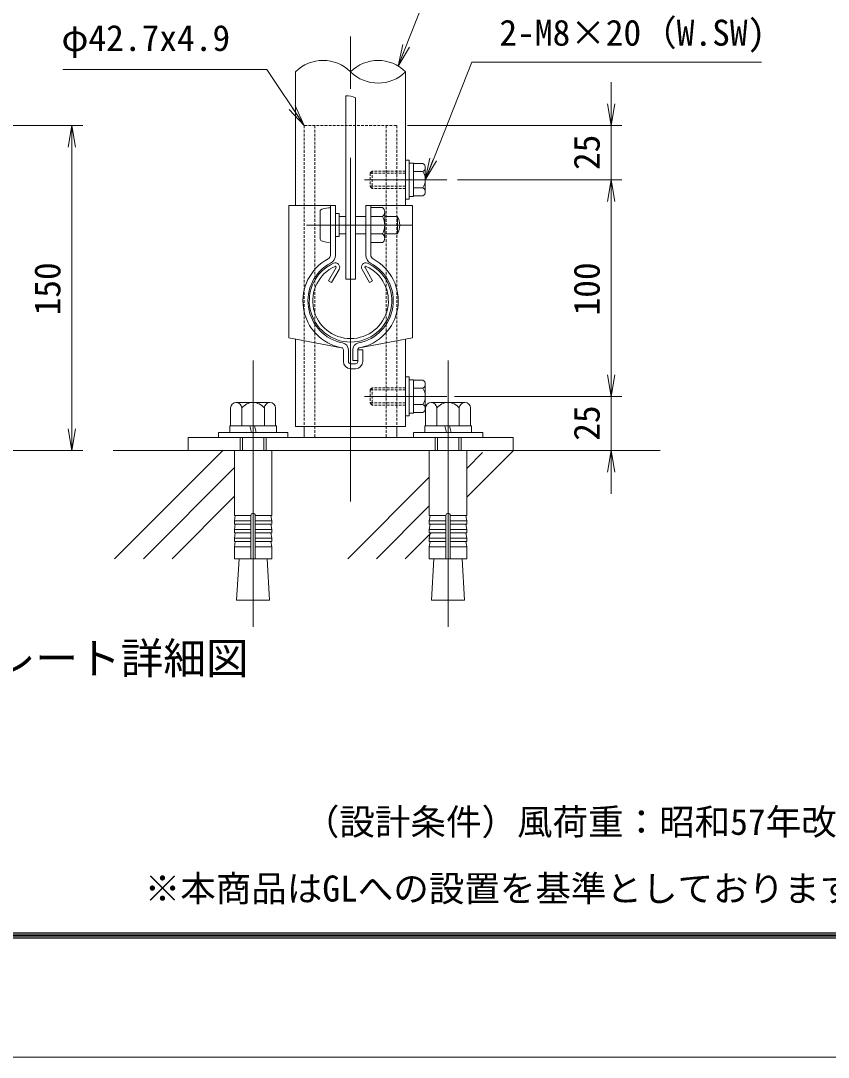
# Model space of a CAD drawing. Units: millimetres, scale not verified, with parts at other scales. Extents: x -4200 to 4200, y -2970 to 2970.
# Drawn here: x -855 to 636, y -2970 to -1055 of the extents above; entities that cross this region are included whole.
import ezdxf
from ezdxf.enums import TextEntityAlignment as Align

# ---------------------------------------------------------------- set-up
doc = ezdxf.new("R2010")
doc.units = ezdxf.units.MM
doc.header["$LTSCALE"] = 20
doc.linetypes.add('USER1', pattern=[50.8, 31.75, -6.35, 6.35, -6.35])
doc.linetypes.add('USER2', pattern=[0.375, 0.25, -0.125])
for name, color, linetype, lineweight in [('0-0_D-BMK', 2, 'USER1', 13), ('0-1_D-STR1', 1, 'Continuous', 18), ('0-2_D-STR-DIM', 7, 'Continuous', 9), ('0-3_0', 3, 'Continuous', 18), ('0-5_D-STR3', 3, 'Continuous', 13), ('0-6_D-STR-TXT', 7, 'Continuous', 9), ('0-8_D-TTL', 7, 'Continuous', 9), ('0-B_D-BGD', 7, 'Continuous', 9), ('0-D_D-DCR-HCH', 7, 'Continuous', 9)]:
    doc.layers.add(name, color=color, linetype=linetype, lineweight=lineweight)
doc.layers.add('0-4_D-TTL-TXT', color=7, linetype='Continuous')
doc.styles.add('ＭＳ ゴシック', font='')
doc.styles.get('ＭＳ ゴシック').set_extended_font_data('MS Gothic')

# ---------------------------------------------------------------- blocks, each defined once
blk = doc.blocks.new('_Open')
at = {"layer": '0-3_0', "color": 7, "lineweight": 9}
blk.add_line((-20, 3.33), (0, 0), dxfattribs=at)
blk.add_lwpolyline([(-20, -3.33), (0, 0), (-20, 0)], dxfattribs=at)

msp = doc.modelspace()

# ---------------------------------------------------------------- linework, layer by layer
at = {"layer": '0-0_D-BMK'}
for p, q in [((-246.23, -1943.29), (-246.23, -1084.21)), ((-68.75, -1349.04), (-220.52, -1349.04)), ((-327.55, -1432.84), (-132.03, -1432.84)), ((-426.23, -1682.64), (-426.23, -2174.66)), ((-66.23, -1682.64), (-66.23, -2174.66)), ((-68.75, -1749.18), (-220.52, -1749.18))]:
    msp.add_line(p, q, dxfattribs=at)
at = {"layer": '0-1_D-STR1'}
for p, q in [((-347.83, -1149.68), (-347.83, -1396.84)), ((-144.63, -1396.84), (-144.63, -1149.68)), ((-272.93, -1511.32), (-286.96, -1535.63)), ((-219.54, -1511.32), (-205.5, -1535.63)), ((-267.37, -1514.53), (-281.41, -1538.84)), ((-225.1, -1514.53), (-211.06, -1538.84)), ((-286.96, -1535.63), (-281.41, -1538.84)), ((-205.5, -1535.63), (-211.06, -1538.84)), ((-347.83, -1643.52), (-347.83, -1805.04)), ((-144.63, -1805.04), (-144.63, -1643.52)), ((-347.83, -1805.04), (-144.63, -1805.04))]:
    msp.add_line(p, q, dxfattribs=at)
for centre, radius, start, end in [((-246.23, -1572.64), 76.2, 114.32478, 65.67522), ((-246.23, -1572.64), 69.78, 114.32478, 65.67522), ((-274.32, -1510.52), 8.02, 330, 114.32478), ((-274.32, -1510.52), 1.6, 330, 114.32478), ((-218.15, -1510.52), 8.02, 65.67522, 210), ((-218.15, -1510.52), 1.6, 65.67522, 210)]:
    msp.add_arc(centre, radius, start, end, dxfattribs=at)
at = {"layer": '0-2_D-STR-DIM'}
for p, q in [((234.92, -1209.04), (234.92, -1169.04)), ((-1485.75, -1249.04), (-740.87, -1249.04)), ((-140.83, -1249.04), (254.92, -1249.04)), ((234.92, -1249.04), (234.92, -1349.04)), ((-760.87, -1289.04), (-760.87, -1809.04)), ((-48.75, -1349.04), (254.92, -1349.04)), ((-48.75, -1349.04), (254.92, -1349.04)), ((234.92, -1389.04), (234.92, -1709.18)), ((234.92, -1389.04), (234.92, -1429.04)), ((234.92, -1709.18), (234.92, -1669.18)), ((-54.22, -1749.18), (254.92, -1749.18)), ((-48.75, -1749.18), (254.92, -1749.18)), ((234.92, -1849.04), (234.92, -1749.18)), ((-1271.15, -1849.04), (-740.87, -1849.04)), ((73.77, -1849.04), (254.92, -1849.04)), ((234.92, -1889.04), (234.92, -1929.04))]:
    msp.add_line(p, q, dxfattribs=at)
for centre, radius, start, end in [((-297.03, -1200.8), 72.07, 45.18146, 134.81854), ((-195.43, -1200.8), 72.07, 45.18146, 134.81854), ((-195.43, -1098.56), 72.07, 225.18146, 314.81854), ((-252.15, -1224.82), 30.72, 60.95271, 95.76063)]:
    msp.add_arc(centre, radius, start, end, dxfattribs=at)
at = {"layer": '0-5_D-STR3'}
for p, q in [((-255.23, -1532.84), (-255.23, -1194.25)), ((-237.23, -1532.84), (-237.23, -1197.96)), ((-144.63, -1313.04), (-138.23, -1313.04)), ((-138.23, -1313.04), (-138.23, -1385.04)), ((-112.55, -1319.04), (-130.23, -1319.04)), ((-130.23, -1319.04), (-130.23, -1379.04)), ((-112.55, -1334.01), (-130.23, -1334.01)), ((-108.23, -1326.53), (-108.23, -1371.56)), ((-112.55, -1364.08), (-130.23, -1364.08)), ((-360.43, -1396.84), (-360.43, -1641.19)), ((-360.43, -1396.84), (-274.23, -1396.84)), ((-283.43, -1396.84), (-283.43, -1488.15)), ((-274.23, -1396.84), (-274.23, -1488.15)), ((-218.23, -1396.84), (-218.23, -1488.15)), ((-218.23, -1396.84), (-132.03, -1396.84)), ((-209.03, -1396.84), (-209.03, -1488.15)), ((-132.03, -1396.84), (-132.03, -1641.19)), ((-112.55, -1379.04), (-130.23, -1379.04)), ((-302.63, -1406.84), (-302.63, -1458.84)), ((-267.43, -1411.57), (-274.23, -1411.57)), ((-267.43, -1411.57), (-267.43, -1454.12)), ((-267.43, -1416.84), (-255.23, -1416.84)), ((-237.23, -1416.84), (-218.23, -1416.84)), ((-187.03, -1400.44), (-209.03, -1400.44)), ((-187.03, -1416.64), (-209.03, -1416.64)), ((-183.03, -1409.18), (-183.03, -1457)), ((-183.03, -1416.84), (-159.43, -1416.84)), ((-159.43, -1416.84), (-159.43, -1448.84)), ((-267.43, -1454.12), (-274.23, -1454.12)), ((-267.43, -1448.84), (-255.23, -1448.84)), ((-237.23, -1448.84), (-218.23, -1448.84)), ((-187.03, -1449.04), (-209.03, -1449.04)), ((-183.03, -1448.84), (-159.43, -1448.84)), ((-187.03, -1465.24), (-209.03, -1465.24)), ((-255.23, -1532.84), (-237.23, -1532.84)), ((-360.43, -1641.19), (-262.68, -1659.29)), ((-132.03, -1641.19), (-229.78, -1659.29)), ((-259.43, -1663.22), (-259.43, -1684.84)), ((-250.23, -1663.22), (-250.23, -1684.84)), ((-242.23, -1663.22), (-242.23, -1682.84)), ((-233.03, -1663.22), (-233.03, -1684.84)), ((-233.03, -1663.22), (-223.83, -1663.22)), ((-223.83, -1663.22), (-223.83, -1684.84)), ((-242.23, -1682.84), (-233.03, -1682.84)), ((-246.23, -1688.84), (-237.03, -1688.84)), ((-246.23, -1698.04), (-237.03, -1698.04)), ((-144.63, -1713.18), (-138.23, -1713.18)), ((-138.23, -1713.18), (-138.23, -1785.18)), ((-112.55, -1719.18), (-130.23, -1719.18)), ((-130.23, -1719.18), (-130.23, -1779.18)), ((-112.55, -1734.15), (-130.23, -1734.15)), ((-108.23, -1726.67), (-108.23, -1771.7)), ((-112.55, -1764.22), (-130.23, -1764.22)), ((-112.55, -1779.18), (-130.23, -1779.18)), ((-331.63, -1805.04), (-331.63, -1825.04)), ((-160.83, -1805.04), (-160.83, -1825.04)), ((-460.83, -1849.04), (-391.63, -1849.04)), ((-100.83, -1849.04), (-31.63, -1849.04))]:
    msp.add_line(p, q, dxfattribs=at)
at = {"layer": '0-5_D-STR3', "linetype": 'USER2'}
for p, q in [((-331.63, -1249.04), (-331.63, -1805.04)), ((-331.63, -1249.04), (-160.83, -1249.04)), ((-312.03, -1249.04), (-312.03, -1825.04)), ((-180.43, -1249.04), (-180.43, -1825.04)), ((-160.83, -1249.04), (-160.83, -1805.04)), ((-206.23, -1333.04), (-210.23, -1337.04)), ((-144.63, -1337.04), (-210.23, -1337.04)), ((-210.23, -1337.04), (-210.23, -1361.04)), ((-144.63, -1333.04), (-206.23, -1333.04)), ((-144.63, -1361.04), (-210.23, -1361.04)), ((-144.63, -1365.04), (-206.23, -1365.04)), ((-206.23, -1733.18), (-210.23, -1737.18)), ((-144.63, -1737.18), (-210.23, -1737.18)), ((-210.23, -1737.18), (-210.23, -1761.18)), ((-144.63, -1733.18), (-206.23, -1733.18)), ((-144.63, -1761.18), (-210.23, -1761.18)), ((-144.63, -1765.18), (-206.23, -1765.18))]:
    msp.add_line(p, q, dxfattribs=at)
at = {"layer": '0-5_D-STR3', "lineweight": 18}
for p, q in [((-395.06, -1760.64), (-457.41, -1760.64)), ((-450.23, -1760.64), (-402.23, -1760.64)), ((-35.06, -1760.64), (-97.41, -1760.64)), ((-90.23, -1760.64), (-42.23, -1760.64)), ((-467.8, -1770.64), (-467.8, -1803.84)), ((-447.02, -1803.84), (-447.02, -1770.64)), ((-405.45, -1803.84), (-405.45, -1770.64)), ((-384.66, -1803.84), (-384.66, -1770.64)), ((-107.8, -1770.64), (-107.8, -1803.84)), ((-87.02, -1803.84), (-87.02, -1770.64)), ((-45.45, -1803.84), (-45.45, -1770.64)), ((-24.66, -1803.84), (-24.66, -1770.64)), ((-490.23, -1815.84), (-490.23, -1825.04)), ((-362.23, -1815.84), (-490.23, -1815.84)), ((-383.23, -1803.84), (-469.23, -1803.84)), ((-469.23, -1803.84), (-469.23, -1815.84)), ((-469.23, -1815.84), (-383.23, -1815.84)), ((-467.8, -1803.84), (-384.66, -1803.84)), ((-432.23, -1803.84), (-429.02, -1815.84)), ((-420.23, -1815.84), (-423.45, -1803.84)), ((-383.23, -1815.84), (-383.23, -1803.84)), ((-362.23, -1825.04), (-362.23, -1815.84)), ((-130.23, -1815.84), (-130.23, -1825.04)), ((-2.23, -1815.84), (-130.23, -1815.84)), ((-23.23, -1803.84), (-109.23, -1803.84)), ((-109.23, -1803.84), (-109.23, -1815.84)), ((-109.23, -1815.84), (-23.23, -1815.84)), ((-107.8, -1803.84), (-24.66, -1803.84)), ((-72.23, -1803.84), (-69.02, -1815.84)), ((-60.23, -1815.84), (-63.45, -1803.84)), ((-23.23, -1815.84), (-23.23, -1803.84)), ((-2.23, -1825.04), (-2.23, -1815.84)), ((-490.23, -1825.04), (-362.23, -1825.04)), ((-450.22, -1825.04), (-450.22, -1849.04)), ((-445.9, -1849.04), (-445.9, -1825.04)), ((-406.54, -1849.04), (-406.54, -1825.04)), ((-402.22, -1849.04), (-402.22, -1825.04)), ((-130.23, -1825.04), (-2.23, -1825.04)), ((-90.22, -1825.04), (-90.22, -1849.04)), ((-85.9, -1849.04), (-85.9, -1825.04)), ((-46.54, -1849.04), (-46.54, -1825.04)), ((-42.22, -1849.04), (-42.22, -1825.04)), ((-460.83, -1849.04), (-460.83, -1969.19)), ((-391.63, -1849.04), (-391.63, -1969.19)), ((-100.83, -1849.04), (-100.83, -1969.19)), ((-31.63, -1849.04), (-31.63, -1969.19)), ((-430.23, -1969.19), (-460.83, -1969.19)), ((-460.83, -1979.19), (-459.1, -1969.35)), ((-430.23, -1969.19), (-430.23, -2049.04)), ((-422.23, -1969.19), (-391.63, -1969.19)), ((-422.23, -1969.19), (-422.23, -2049.04)), ((-391.63, -1979.19), (-393.37, -1969.35)), ((-70.23, -1969.19), (-100.83, -1969.19)), ((-100.83, -1979.19), (-99.1, -1969.35)), ((-70.23, -1969.19), (-70.23, -2049.04)), ((-62.23, -1969.19), (-31.63, -1969.19)), ((-62.23, -1969.19), (-62.23, -2049.04)), ((-31.63, -1979.19), (-33.37, -1969.35)), ((-460.83, -1979.19), (-430.23, -1979.19)), ((-460.83, -1979.19), (-460.83, -1985.19)), ((-460.83, -1985.19), (-430.23, -1985.19)), ((-460.83, -1995.19), (-459.1, -1985.35)), ((-391.63, -1979.19), (-422.23, -1979.19)), ((-391.63, -1985.19), (-422.23, -1985.19)), ((-391.63, -1995.19), (-393.37, -1985.35)), ((-391.63, -1979.19), (-391.63, -1985.19)), ((-100.83, -1979.19), (-70.23, -1979.19)), ((-100.83, -1979.19), (-100.83, -1985.19)), ((-100.83, -1985.19), (-70.23, -1985.19)), ((-100.83, -1995.19), (-99.1, -1985.35)), ((-31.63, -1979.19), (-62.23, -1979.19)), ((-31.63, -1985.19), (-62.23, -1985.19)), ((-31.63, -1995.19), (-33.37, -1985.35)), ((-31.63, -1979.19), (-31.63, -1985.19)), ((-460.83, -1995.19), (-430.23, -1995.19)), ((-460.83, -1995.19), (-460.83, -2001.19)), ((-460.83, -2001.19), (-430.23, -2001.19)), ((-460.83, -2011.19), (-459.1, -2001.35)), ((-391.63, -1995.19), (-422.23, -1995.19)), ((-391.63, -2001.19), (-422.23, -2001.19)), ((-391.63, -2011.19), (-393.37, -2001.35)), ((-391.63, -1995.19), (-391.63, -2001.19)), ((-100.83, -1995.19), (-70.23, -1995.19)), ((-100.83, -1995.19), (-100.83, -2001.19)), ((-100.83, -2001.19), (-70.23, -2001.19)), ((-100.83, -2011.19), (-99.1, -2001.35)), ((-31.63, -1995.19), (-62.23, -1995.19)), ((-31.63, -2001.19), (-62.23, -2001.19)), ((-31.63, -2011.19), (-33.37, -2001.35)), ((-31.63, -1995.19), (-31.63, -2001.19)), ((-460.83, -2011.19), (-430.23, -2011.19)), ((-460.83, -2011.19), (-460.83, -2017.19)), ((-460.83, -2027.04), (-459.1, -2017.19)), ((-460.83, -2017.19), (-430.23, -2017.19)), ((-460.83, -2027.04), (-430.23, -2027.04)), ((-460.83, -2027.04), (-460.83, -2049.04)), ((-391.63, -2011.19), (-422.23, -2011.19)), ((-391.63, -2017.19), (-422.23, -2017.19)), ((-391.63, -2027.04), (-422.23, -2027.04)), ((-391.63, -2027.04), (-393.37, -2017.19)), ((-391.63, -2011.19), (-391.63, -2017.19)), ((-391.63, -2027.04), (-391.63, -2049.04)), ((-100.83, -2011.19), (-70.23, -2011.19)), ((-100.83, -2011.19), (-100.83, -2017.19)), ((-100.83, -2027.04), (-99.1, -2017.19)), ((-100.83, -2017.19), (-70.23, -2017.19)), ((-100.83, -2027.04), (-70.23, -2027.04)), ((-100.83, -2027.04), (-100.83, -2049.04)), ((-31.63, -2011.19), (-62.23, -2011.19)), ((-31.63, -2017.19), (-62.23, -2017.19)), ((-31.63, -2027.04), (-62.23, -2027.04)), ((-31.63, -2027.04), (-33.37, -2017.19)), ((-31.63, -2011.19), (-31.63, -2017.19)), ((-31.63, -2027.04), (-31.63, -2049.04)), ((-460.83, -2049.04), (-391.63, -2049.04)), ((-452.21, -2049.04), (-456.55, -2125.44)), ((-400.26, -2049.04), (-395.92, -2125.44)), ((-100.83, -2049.04), (-31.63, -2049.04)), ((-92.21, -2049.04), (-96.55, -2125.44)), ((-40.26, -2049.04), (-35.92, -2125.44)), ((-395.92, -2125.44), (-456.55, -2125.44)), ((-35.92, -2125.44), (-96.55, -2125.44))]:
    msp.add_line(p, q, dxfattribs=at)
at = {"layer": '0-5_D-STR3'}
for points in [[(-144.63, -1313.04), (-144.63, -1385.04), (-138.23, -1385.04)], [(-144.63, -1713.18), (-144.63, -1785.18), (-138.23, -1785.18)]]:
    msp.add_lwpolyline(points, dxfattribs=at)
for points in [[(-130.23, -1318.24), (-138.23, -1318.24), (-138.23, -1379.84), (-130.23, -1379.84)], [(-130.23, -1718.38), (-138.23, -1718.38), (-138.23, -1779.98), (-130.23, -1779.98)], [(-546.23, -1849.04), (53.77, -1849.04), (53.77, -1825.04), (-546.23, -1825.04)]]:
    msp.add_lwpolyline(points, close=True, dxfattribs=at)
at = {"layer": '0-5_D-STR3', "linetype": 'USER2'}
for points in [[(-206.23, -1333.04), (-206.23, -1365.04), (-210.23, -1361.04)], [(-206.23, -1733.18), (-206.23, -1765.18), (-210.23, -1761.18)]]:
    msp.add_lwpolyline(points, dxfattribs=at)
at = {"layer": '0-5_D-STR3'}
for centre, radius, start, end in [((-116.87, -1326.53), 8.64, 300, 60), ((-136.55, -1349.04), 28.32, 327.93138, 32.06862), ((-116.87, -1371.56), 8.64, 300, 60), ((-193.18, -1408.54), 10.17, 307.21089, 52.78911), ((-217.84, -1432.84), 34.8, 332.26063, 27.73937), ((-189.43, -1432.84), 34, 331.92751, 28.07249), ((-193.23, -1457.14), 10.2, 307.42505, 52.57495), ((-291.43, -1488.15), 8, 298.0884, 0), ((-291.43, -1488.15), 17.2, 298.0884, 0), ((-201.03, -1488.15), 17.2, 180, 241.9116), ((-201.03, -1488.15), 8, 180, 241.9116), ((-246.23, -1572.84), 88, 118.0884, 259.22478), ((-246.23, -1572.84), 78.8, 118.0884, 259.22478), ((-246.23, -1572.84), 78.8, 280.77522, 61.9116), ((-246.23, -1572.84), 88, 280.77522, 61.9116), ((-263.43, -1663.22), 4, 0, 79.22478), ((-263.43, -1663.22), 13.2, 0, 79.22478), ((-229.03, -1663.22), 13.2, 100.77522, 180), ((-229.03, -1663.22), 4, 100.77522, 180), ((-246.23, -1684.84), 13.2, 180, 270), ((-246.23, -1684.84), 4, 180, 270), ((-237.03, -1684.84), 13.2, 270, 0), ((-237.03, -1684.84), 4, 270, 0), ((-116.87, -1726.67), 8.64, 300, 60), ((-136.55, -1749.18), 28.32, 327.93138, 32.06862), ((-116.87, -1771.7), 8.64, 300, 60)]:
    msp.add_arc(centre, radius, start, end, dxfattribs=at)
at = {"layer": '0-5_D-STR3', "lineweight": 18}
for centre, radius, start, end in [((-457.41, -1771.04), 10.4, 2.20423, 177.79577), ((-426.23, -1787.24), 26.6, 38.61324, 141.38676), ((-395.06, -1771.04), 10.4, 2.20423, 177.79577), ((-97.41, -1771.04), 10.4, 2.20423, 177.79577), ((-66.23, -1787.24), 26.6, 38.61324, 141.38676), ((-35.06, -1771.04), 10.4, 2.20423, 177.79577), ((-426.23, -1969.19), 4, 0, 180), ((-66.23, -1969.19), 4, 0, 180)]:
    msp.add_arc(centre, radius, start, end, dxfattribs=at)
at = {"layer": '0-5_D-STR3'}
for centre, start_param, end_param in [((-283.43, -1406.84), 1.5707963, 3.1415927), ((-283.43, -1458.84), 3.1415927, 4.712389)]:
    msp.add_ellipse(centre, major_axis=(19.2, 0), ratio=0.3125, start_param=start_param, end_param=end_param, dxfattribs=at)
at = {"layer": '0-6_D-STR-TXT'}
for points in [[(422.52, -1022.17), (-112.16, -1022.17), (-157.65, -1137.12)], [(-777.62, -1145.44), (-400.91, -1145.44), (-332.74, -1247.38)], [(512.38, -1131.89), (-22.3, -1131.89), (-107.5, -1347.18)]]:
    msp.add_lwpolyline(points, dxfattribs=at)
at = {"layer": '0-8_D-TTL', "color": 2, "lineweight": 18}
msp.add_lwpolyline([(-4200, 2970), (4200, 2970), (4200, -2970), (-4200, -2970)], close=True, dxfattribs=at)
at = {"layer": '0-8_D-TTL'}
for points in [[(-3930, 2750), (3930, 2750), (3930, -2750), (-3930, -2750)], [(-3927.5, 2747.5), (3927.5, 2747.5), (3927.5, -2747.5), (-3927.5, -2747.5)], [(-3925, 2745), (3925, 2745), (3925, -2745), (-3925, -2745)], [(-3922.5, 2742.5), (3922.5, 2742.5), (3922.5, -2742.5), (-3922.5, -2742.5)], [(-3920, 2740), (3920, 2740), (3920, -2740), (-3920, -2740)]]:
    msp.add_lwpolyline(points, close=True, dxfattribs=at)
at = {"layer": '0-B_D-BGD'}
msp.add_line((325.23, -1849.04), (-684.69, -1849.04), dxfattribs=at)
at = {"layer": '0-D_D-DCR-HCH'}
for p, q in [((-681.83, -2049.04), (-481.83, -1849.04)), ((-31.64, -1935.26), (54.57, -1849.04)), ((-31.64, -1882.22), (-2.54, -1853.12)), ((-628.8, -2049.04), (-460.86, -1881.1)), ((-251.5, -2049.04), (-100.84, -1898.39)), ((-575.76, -2049.04), (-460.86, -1934.14)), ((-198.46, -2049.04), (-100.84, -1951.42)), ((-145.43, -2049.04), (-97.58, -2001.19))]:
    msp.add_line(p, q, dxfattribs=at)

# ---------------------------------------------------------------- block references
at = {"layer": '0-2_D-STR-DIM', "xscale": 2, "yscale": 2}
for p, rotation in [((234.92, -1249.04), 270), ((-760.87, -1249.04), 90), ((234.92, -1349.04), 90), ((234.92, -1349.04), 90), ((234.92, -1749.18), 270), ((234.92, -1749.18), 270), ((-760.87, -1849.04), 270), ((234.92, -1849.04), 90)]:
    msp.add_blockref('_Open', p, dxfattribs=dict(at, rotation=rotation))
at = {"layer": '0-6_D-STR-TXT', "xscale": 2, "yscale": 2}
for p, rotation in [((-158.39, -1138.98), 248.409), ((-331.63, -1249.04), 303.77113), ((-108.23, -1349.04), 248.409)]:
    msp.add_blockref('_Open', p, dxfattribs=dict(at, rotation=rotation))

# ---------------------------------------------------------------- texts
at = {"layer": '0-2_D-STR-DIM', "style": 'ＭＳ ゴシック'}
for s, p in [('25', (228.17, -1331.14)), ('150', (-767.62, -1599.69)), ('100', (228.17, -1599.76)), ('25', (228.17, -1831.21))]:
    msp.add_text(s, height=48.09, rotation=90, dxfattribs=at).set_placement(p, align=Align.BOTTOM_LEFT)
at = {"layer": '0-4_D-TTL-TXT', "style": 'ＭＳ ゴシック'}
msp.add_text('後付ベースプレート詳細図', height=57.77, dxfattribs=at).set_placement((-1379.93, -2279.16), align=Align.BOTTOM_LEFT)
at = {"layer": '0-6_D-STR-TXT', "style": 'ＭＳ ゴシック'}
for s, p in [('2-M8×20（W.SW)', (28.63, -1115.88)), ('φ42.7x4.9', (-779.95, -1125.62)), ('（設計条件）風荷重：昭和57年改正 建築基準法・同施行令に基づく風圧力に準拠。', (-332.45, -2573.6)), ('※本商品はGLへの設置を基準としております。他の条件でご使用の際は別途ご相談ください。', (-626.31, -2696.77))]:
    msp.add_text(s, height=48.09, dxfattribs=at).set_placement(p, align=Align.BOTTOM_LEFT)

doc.saveas('drawing.dxf')
